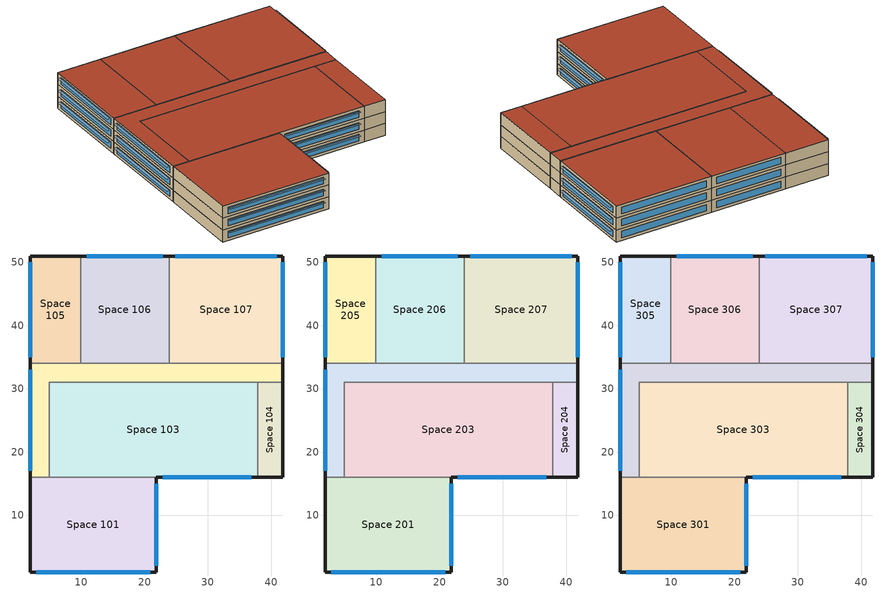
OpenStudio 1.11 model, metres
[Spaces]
Space 101
 floor ground: 21.87,16.01 21.87,1.01 1.87,1.01 1.87,16.01 z0
 wall outside: 1.87,16.01 1.87,1.01 21.87,1.01 21.87,16.01 z0:2.2
 wall to Space 102: 4.87,16.01 1.87,16.01 z0:2.2
 wall to Space 103: 21.87,16.01 4.87,16.01 z0:2.2
 window: 2.87,1.01 20.87,1.01 / 21.87,2.01 21.87,15.01 z0.5:1.7
Space 102
 floor ground: 41.87,34.01 41.87,31.01 4.87,31.01 4.87,16.01 1.87,16.01 1.87,34.01 z0
 wall outside: 1.87,34.01 1.87,16.01 / 41.87,31.01 41.87,34.01 z0:2.2
 wall to Space 104: 37.87,31.01 41.87,31.01 z0:2.2
 wall to Space 103: 4.87,16.01 4.87,31.01 37.87,31.01 z0:2.2
 wall to Space 105: 9.87,34.01 1.87,34.01 z0:2.2
 wall to Space 106: 23.87,34.01 9.87,34.01 z0:2.2
 wall to Space 107: 41.87,34.01 23.87,34.01 z0:2.2
 window: 1.87,33.01 1.87,17.01 z0.5:1.7
Space 103
 floor ground: 37.87,31.01 37.87,16.01 4.87,16.01 4.87,31.01 z0
 wall outside: 21.87,16.01 37.87,16.01 z0:2.2
 wall to Space 104: 37.87,16.01 37.87,31.01 z0:2.2
 window: 22.87,16.01 36.87,16.01 z0.5:1.7
Space 104
 floor ground: 41.87,31.01 41.87,16.01 37.87,16.01 37.87,31.01 z0
 wall outside: 37.87,16.01 41.87,16.01 41.87,31.01 z0:2.2
Space 105
 floor ground: 9.87,51.01 9.87,34.01 1.87,34.01 1.87,51.01 z0
 wall outside: 9.87,51.01 1.87,51.01 1.87,34.01 z0:2.2
 wall to Space 106: 9.87,34.01 9.87,51.01 z0:2.2
 window: 1.87,50.01 1.87,35.01 z0.5:1.7
Space 106
 floor ground: 23.87,51.01 23.87,34.01 9.87,34.01 9.87,51.01 z0
 wall outside: 23.87,51.01 9.87,51.01 z0:2.2
 wall to Space 107: 23.87,34.01 23.87,51.01 z0:2.2
 window: 22.87,51.01 10.87,51.01 z0.5:1.7
Space 107
 floor ground: 41.87,51.01 41.87,34.01 23.87,34.01 23.87,51.01 z0
 wall outside: 41.87,34.01 41.87,51.01 23.87,51.01 z0:2.2
 window: 40.87,51.01 24.87,51.01 / 41.87,35.01 41.87,50.01 z0.5:1.7
Space 201
 floor to Space 101: 21.87,16.01 21.87,1.01 1.87,1.01 1.87,16.01 z2.2
 wall outside: 1.87,16.01 1.87,1.01 21.87,1.01 21.87,16.01 z2.2:4.4
 wall to Space 202: 4.87,16.01 1.87,16.01 z2.2:4.4
 wall to Space 203: 21.87,16.01 4.87,16.01 z2.2:4.4
 window: 2.87,1.01 20.87,1.01 / 21.87,2.01 21.87,15.01 z2.7:3.9
Space 202
 floor to Space 102: 41.87,34.01 41.87,31.01 4.87,31.01 4.87,16.01 1.87,16.01 1.87,34.01 z2.2
 wall outside: 1.87,34.01 1.87,16.01 / 41.87,31.01 41.87,34.01 z2.2:4.4
 wall to Space 204: 37.87,31.01 41.87,31.01 z2.2:4.4
 wall to Space 203: 4.87,16.01 4.87,31.01 37.87,31.01 z2.2:4.4
 wall to Space 205: 9.87,34.01 1.87,34.01 z2.2:4.4
 wall to Space 206: 23.87,34.01 9.87,34.01 z2.2:4.4
 wall to Space 207: 41.87,34.01 23.87,34.01 z2.2:4.4
 window: 1.87,33.01 1.87,17.01 z2.7:3.9
Space 203
 floor to Space 103: 37.87,31.01 37.87,16.01 4.87,16.01 4.87,31.01 z2.2
 wall outside: 21.87,16.01 37.87,16.01 z2.2:4.4
 wall to Space 204: 37.87,16.01 37.87,31.01 z2.2:4.4
 window: 22.87,16.01 36.87,16.01 z2.7:3.9
Space 204
 floor to Space 104: 41.87,31.01 41.87,16.01 37.87,16.01 37.87,31.01 z2.2
 wall outside: 37.87,16.01 41.87,16.01 41.87,31.01 z2.2:4.4
Space 205
 floor to Space 105: 9.87,51.01 9.87,34.01 1.87,34.01 1.87,51.01 z2.2
 wall outside: 9.87,51.01 1.87,51.01 1.87,34.01 z2.2:4.4
 wall to Space 206: 9.87,34.01 9.87,51.01 z2.2:4.4
 window: 1.87,50.01 1.87,35.01 z2.7:3.9
Space 206
 floor to Space 106: 23.87,51.01 23.87,34.01 9.87,34.01 9.87,51.01 z2.2
 wall outside: 23.87,51.01 9.87,51.01 z2.2:4.4
 wall to Space 207: 23.87,34.01 23.87,51.01 z2.2:4.4
 window: 22.87,51.01 10.87,51.01 z2.7:3.9
Space 207
 floor to Space 107: 41.87,51.01 41.87,34.01 23.87,34.01 23.87,51.01 z2.2
 wall outside: 41.87,34.01 41.87,51.01 23.87,51.01 z2.2:4.4
 window: 41.87,35.01 41.87,50.01 / 40.87,51.01 24.87,51.01 z2.7:3.9
Space 301
 floor to Space 201: 21.87,16.01 21.87,1.01 1.87,1.01 1.87,16.01 z4.4
 wall outside: 1.87,16.01 1.87,1.01 21.87,1.01 21.87,16.01 z4.4:6.6
 wall to Space 302: 4.87,16.01 1.87,16.01 z4.4:6.6
 wall to Space 303: 21.87,16.01 4.87,16.01 z4.4:6.6
 window: 2.87,1.01 20.87,1.01 / 21.87,2.01 21.87,15.01 z4.9:6.1
 roof outside: 1.87,1.01 21.87,1.01 21.87,16.01 1.87,16.01 z6.6
Space 302
 floor to Space 202: 41.87,34.01 41.87,31.01 4.87,31.01 4.87,16.01 1.87,16.01 1.87,34.01 z4.4
 wall outside: 1.87,34.01 1.87,16.01 / 41.87,31.01 41.87,34.01 z4.4:6.6
 wall to Space 304: 37.87,31.01 41.87,31.01 z4.4:6.6
 wall to Space 303: 4.87,16.01 4.87,31.01 37.87,31.01 z4.4:6.6
 wall to Space 305: 9.87,34.01 1.87,34.01 z4.4:6.6
 wall to Space 306: 23.87,34.01 9.87,34.01 z4.4:6.6
 wall to Space 307: 41.87,34.01 23.87,34.01 z4.4:6.6
 window: 1.87,33.01 1.87,17.01 z4.9:6.1
 roof outside: 4.87,16.01 4.87,31.01 41.87,31.01 41.87,34.01 1.87,34.01 1.87,16.01 z6.6
Space 303
 floor to Space 203: 37.87,31.01 37.87,16.01 4.87,16.01 4.87,31.01 z4.4
 wall outside: 21.87,16.01 37.87,16.01 z4.4:6.6
 wall to Space 304: 37.87,16.01 37.87,31.01 z4.4:6.6
 window: 22.87,16.01 36.87,16.01 z4.9:6.1
 roof outside: 4.87,16.01 37.87,16.01 37.87,31.01 4.87,31.01 z6.6
Space 304
 floor to Space 204: 41.87,31.01 41.87,16.01 37.87,16.01 37.87,31.01 z4.4
 wall outside: 37.87,16.01 41.87,16.01 41.87,31.01 z4.4:6.6
 roof outside: 41.87,16.01 41.87,31.01 37.87,31.01 37.87,16.01 z6.6
Space 305
 floor to Space 205: 9.87,51.01 9.87,34.01 1.87,34.01 1.87,51.01 z4.4
 wall outside: 9.87,51.01 1.87,51.01 1.87,34.01 z4.4:6.6
 wall to Space 306: 9.87,34.01 9.87,51.01 z4.4:6.6
 window: 1.87,50.01 1.87,35.01 z4.9:6.1
 roof outside: 9.87,34.01 9.87,51.01 1.87,51.01 1.87,34.01 z6.6
Space 306
 floor to Space 206: 23.87,51.01 23.87,34.01 9.87,34.01 9.87,51.01 z4.4
 wall outside: 23.87,51.01 9.87,51.01 z4.4:6.6
 wall to Space 307: 23.87,34.01 23.87,51.01 z4.4:6.6
 window: 22.87,51.01 10.87,51.01 z4.9:6.1
 roof outside: 23.87,34.01 23.87,51.01 9.87,51.01 9.87,34.01 z6.6
Space 307
 floor to Space 207: 41.87,51.01 41.87,34.01 23.87,34.01 23.87,51.01 z4.4
 wall outside: 41.87,34.01 41.87,51.01 23.87,51.01 z4.4:6.6
 window: 41.87,35.01 41.87,50.01 / 40.87,51.01 24.87,51.01 z4.9:6.1
 roof outside: 41.87,34.01 41.87,51.01 23.87,51.01 23.87,34.01 z6.6
shading: 42.47,35.01 42.47,50.01 41.87,50.01 41.87,35.01 z3.9; 20.87,0.41 20.87,1.01 2.87,1.01 2.87,0.41 z6.1; 42.47,35.01 42.47,50.01 41.87,50.01 41.87,35.01 z6.1; 1.87,17.01 1.87,33.01 1.27,33.01 1.27,17.01 z3.9; 42.47,35.01 42.47,50.01 41.87,50.01 41.87,35.01 z1.7; 36.87,15.41 36.87,16.01 22.87,16.01 22.87,15.41 z3.9; 1.87,17.01 1.87,33.01 1.27,33.01 1.27,17.01 z6.1; 1.87,35.01 1.87,50.01 1.27,50.01 1.27,35.01 z3.9; 36.87,15.41 36.87,16.01 22.87,16.01 22.87,15.41 z6.1; 22.47,2.01 22.47,15.01 21.87,15.01 21.87,2.01 z6.1; 1.87,17.01 1.87,33.01 1.27,33.01 1.27,17.01 z1.7; 22.47,2.01 22.47,15.01 21.87,15.01 21.87,2.01 z1.7; 1.87,35.01 1.87,50.01 1.27,50.01 1.27,35.01 z6.1; 20.87,0.41 20.87,1.01 2.87,1.01 2.87,0.41 z1.7; 36.87,15.41 36.87,16.01 22.87,16.01 22.87,15.41 z1.7; 20.87,0.41 20.87,1.01 2.87,1.01 2.87,0.41 z3.9; 22.47,2.01 22.47,15.01 21.87,15.01 21.87,2.01 z3.9; 1.87,35.01 1.87,50.01 1.27,50.01 1.27,35.01 z1.7
[Building]
Building 1: Space Type=189.1-2009 - Office - OpenOffice - CZ4-8; Default Construction Set=189.1-2009 - CZ5 - Office
[Site]
STUTTGART: Latitude {deg}=48.68; Longitude {deg}=9.22; Time Zone {hr}=1; Elevation {m}=419
[ClimateZones]
Climate Zone Institution Name 1=ASHRAE; Climate Zone Document Name 1=ANSI/ASHRAE Standard 169; Climate Zone Document Year 1=2006; Climate Zone Institution Name 2=CEC; Climate Zone Document Name 2=California Climate Zone Descriptions; Climate Zone Document Year 2=1995
[SizingPeriod:DesignDay] Barometric Pressure {Pa}=96392; Wind Direction {deg}=90; Sky Clearness=0; Rain Indicator=0; Snow Indicator=0; Day of Month=21; Daylight Saving Time Indicator=0; Dry-Bulb Temperature Range Modifier Type=DefaultMultipliers
Name | Maximum Dry-Bulb Temperature {C} | Daily Dry-Bulb Temperature Range {deltaC} | Humidity Indicating Conditions at Maximum Dry-Bulb | Wind Speed {m/s} | Month | Day Type | Humidity Indicating Type | Solar Model Indicator | ASHRAE Taub | ASHRAE Taud
STUTTGART Ann Clg .4% Condns Enth=>MDB | 27.7 | 10.6 | 58900 | 3.2 | 7 | SummerDesignDay | Enthalpy | ASHRAETau | 0.441 | 2.028
STUTTGART Ann Clg .4% Condns DB=>MWB | 29.3 | 10.6 | 18.9 | 3.2 | 7 | SummerDesignDay | Wetbulb | ASHRAETau | 0.441 | 2.028
STUTTGART Ann Htg Wind 99.6% Condns WS=>MCDB | 5.7 | 0 | 5.7 | 11.5 | 1 | WinterDesignDay | Wetbulb | ASHRAEClearSky
STUTTGART Ann Clg .4% Condns WB=>MDB | 27.4 | 10.6 | 20 | 3.2 | 7 | SummerDesignDay | Wetbulb | ASHRAETau | 0.441 | 2.028
STUTTGART Ann Hum_n 99.6% Condns DP=>MCDB | -12.4 | 0 | -14.8 | 1.7 | 1 | WinterDesignDay | Dewpoint | ASHRAEClearSky
STUTTGART Ann Htg 99.6% Condns DB | -12.7 | 0 | -12.7 | 1.7 | 1 | WinterDesignDay | Wetbulb | ASHRAEClearSky
STUTTGART Ann Clg .4% Condns DP=>MDB | 23.1 | 10.6 | 17.4 | 3.2 | 7 | SummerDesignDay | Dewpoint | ASHRAETau | 0.441 | 2.028
[DefaultConstructionSet] Interior Partition Construction=Interior Partition
Name | Default Exterior Surface Constructions | Default Interior Surface Constructions | Default Ground Contact Surface Constructions | Default Exterior SubSurface Constructions | Default Interior SubSurface Constructions
189.1-2009 - CZ1 - Office | Default Surface Constructions 1 | Default Surface Constructions 2 | Default Surface Constructions 3 | Default Sub Surface Constructions 1 | Default Sub Surface Constructions 2
189.1-2009 - CZ5 - Office | Default Surface Constructions 13 | Default Surface Constructions 14 | Default Surface Constructions 15 | Default Sub Surface Constructions 9 | Default Sub Surface Constructions 10
[DefaultSurfaceConstructions]
Name | Floor Construction | Wall Construction | Roof Ceiling Construction
Default Surface Constructions 1 | ExtSlabCarpet 4in ClimateZone 1-8 | ASHRAE 189.1-2009 ExtWall Mass ClimateZone 1 | ASHRAE 189.1-2009 ExtRoof IEAD ClimateZone 1
Default Surface Constructions 2; Default Surface Constructions 14 | Interior Floor | Interior Wall | Interior Ceiling
Default Surface Constructions 3; Default Surface Constructions 15 | ExtSlabCarpet 4in ClimateZone 1-8 | ExtSlabCarpet 4in ClimateZone 1-8 | ExtSlabCarpet 4in ClimateZone 1-8
Default Surface Constructions 13 | ExtSlabCarpet 4in ClimateZone 1-8 | ASHRAE 189.1-2009 ExtWall Mass ClimateZone 5 | ASHRAE 189.1-2009 ExtRoof IEAD ClimateZone 2-5
[Construction]
ExtSlabCarpet 4in ClimateZone 1-8: MAT-CC05 4 HW CONCRETE, CP02 CARPET PAD
ASHRAE 189.1-2009 ExtWall Mass ClimateZone 1: 1IN Stucco, 8IN Concrete HW, Wall Insulation [31], 1/2IN Gypsum
ASHRAE 189.1-2009 ExtRoof IEAD ClimateZone 1: Roof Membrane, Roof Insulation [18], Metal Decking
Interior Floor: F16 Acoustic tile, F05 Ceiling air space resistance, M11 100mm lightweight concrete
Interior Wall: G01a 19mm gypsum board, F04 Wall air space resistance, G01a 19mm gypsum board
Interior Ceiling: M11 100mm lightweight concrete, F05 Ceiling air space resistance, F16 Acoustic tile
ASHRAE 189.1-2009 ExtWindow ClimateZone 1: Theoretical Glass [167]
Exterior Door: F08 Metal surface, I01 25mm insulation board
Interior Window: Clear 3mm
Interior Door; Interior Partition: G05 25mm wood
ASHRAE 189.1-2009 ExtRoof IEAD ClimateZone 2-5: Roof Membrane, Roof Insulation [21], Metal Decking
ASHRAE 189.1-2009 ExtWindow ClimateZone 4-5: Theoretical Glass [207]
ASHRAE 189.1-2009 ExtWall Mass ClimateZone 5: 1IN Stucco, 8IN Concrete HW, Wall Insulation [40], 1/2IN Gypsum
[Material] Thermal Absorptance=0.9
Name | Roughness | Thickness {m} | Conductivity {W/m-K} | Density {kg/m3} | Specific Heat {J/kg-K} | Solar Absorptance | Visible Absorptance
MAT-CC05 4 HW CONCRETE | Rough | 0.1016 | 1.311 | 2240 | 836.8 | 0.85 | 0.85
1IN Stucco | Smooth | 0.0253 | 0.6918 | 1858 | 837 | 0.92 | 0.92
8IN Concrete HW | MediumRough | 0.2033 | 1.7296 | 2243 | 837 | 0.65 | 0.65
Wall Insulation [31] | MediumRough | 0.0337 | 0.0432 | 91 | 837 | 0.5 | 0.5
1/2IN Gypsum | Smooth | 0.0127 | 0.16 | 784.9 | 830 | 0.4 | 0.4
Roof Membrane | VeryRough | 0.0095 | 0.16 | 1121.29 | 1460 | 0.7 | 0.7
Roof Insulation [18] | MediumRough | 0.1693 | 0.049 | 265 | 836.8 | 0.7 | 0.7
Metal Decking | MediumSmooth | 0.0015 | 45.006 | 7680 | 418.4 | 0.6 | 0.6
F16 Acoustic tile | MediumSmooth | 0.0191 | 0.06 | 368 | 590 | 0.3 | 0.3
M11 100mm lightweight concrete | MediumRough | 0.1016 | 0.53 | 1280 | 840 | 0.5 | 0.5
G01a 19mm gypsum board | MediumSmooth | 0.019 | 0.16 | 800 | 1090 | 0.4 | 0.4
F08 Metal surface | Smooth | 0.0008 | 45.28 | 7824 | 500 | 0.7 | 0.7
I01 25mm insulation board | MediumRough | 0.0254 | 0.03 | 43 | 1210 | 0.6 | 0.6
G05 25mm wood | MediumSmooth | 0.0254 | 0.15 | 608 | 1630 | 0.5 | 0.5
Roof Insulation [21] | MediumRough | 0.2105 | 0.049 | 265 | 836.8 | 0.7 | 0.7
Wall Insulation [40] | MediumRough | 0.0794 | 0.0432 | 91 | 837 | 0.5 | 0.5
[Material:NoMass]
CP02 CARPET PAD: Roughness=Smooth; Thermal Resistance {m2-K/W}=0.1; Thermal Absorptance=0.9; Solar Absorptance=0.8; Visible Absorptance=0.8
[Material:AirGap]
Name | Thermal Resistance {m2-K/W}
F05 Ceiling air space resistance | 0.18
F04 Wall air space resistance | 0.15
[DefaultSubSurfaceConstructions]
Name | Fixed Window Construction | Operable Window Construction | Door Construction | Tubular Daylight Dome Construction | Tubular Daylight Diffuser Construction
Default Sub Surface Constructions 1 | ASHRAE 189.1-2009 ExtWindow ClimateZone 1 | ASHRAE 189.1-2009 ExtWindow ClimateZone 1 | Exterior Door | Interior Window | Interior Window
Default Sub Surface Constructions 2; Default Sub Surface Constructions 10 | Interior Window | Interior Window | Interior Door
Default Sub Surface Constructions 9 | ASHRAE 189.1-2009 ExtWindow ClimateZone 4-5 | ASHRAE 189.1-2009 ExtWindow ClimateZone 4-5 | Exterior Door | Interior Window | Interior Window
[WindowMaterial:Glazing] Optical Data Type=SpectralAverage; Thickness {m}=0.003; Back Side Solar Reflectance at Normal Incidence=0; Back Side Visible Reflectance at Normal Incidence=0; Infrared Transmittance at Normal Incidence=0; Dirt Correction Factor for Solar and Visible Transmittance=1; Solar Diffusing=No
Name | Solar Transmittance at Normal Incidence | Front Side Solar Reflectance at Normal Incidence | Visible Transmittance at Normal Incidence | Front Side Visible Reflectance at Normal Incidence | Front Side Infrared Hemispherical Emissivity | Back Side Infrared Hemispherical Emissivity | Conductivity {W/m-K}
Theoretical Glass [167] | 0.2374 | 0.7126 | 0.2512 | 0.6988 | 0.985 | 0.985 | 2.1073
Clear 3mm | 0.837 | 0.075 | 0.898 | 0.081 | 0.84 | 0.84 | 0.9
Theoretical Glass [207] | 0.3311 | 0.6189 | 0.44 | 0.51 | 0.9 | 0.9 | 0.0133
[SpaceType] Standards Building Type=Office
Name | Default Schedule Set | Design Specification Outdoor Air Object | Standards Space Type
189.1-2009 - Office - ClosedOffice - CZ1-3 | 189.1-2009 - Office - ClosedOffice - CZ1-3 Schedule Set | 189.1-2009 - Office - ClosedOffice - CZ1-3 Ventilation | ClosedOffice
189.1-2009 - Office - Corridor - CZ1-3 | 189.1-2009 - Office - Corridor - CZ1-3 Schedule Set | 189.1-2009 - Office - Corridor - CZ1-3 Ventilation | Corridor
189.1-2009 - Office - PrintRoom - CZ1-3 | 189.1-2009 - Office - PrintRoom - CZ1-3 Schedule Set | 189.1-2009 - Office - PrintRoom - CZ1-3 Ventilation | PrintRoom
189.1-2009 - Office - Restroom - CZ1-3 | 189.1-2009 - Office - Restroom - CZ1-3 Schedule Set | 189.1-2009 - Office - Restroom - CZ1-3 Ventilation | Restroom
189.1-2009 - Office - Stair - CZ1-3 | 189.1-2009 - Office - Stair - CZ1-3 Schedule Set | 189.1-2009 - Office - Stair - CZ1-3 Ventilation | Stair
189.1-2009 - Office - OpenOffice - CZ4-8 | 189.1-2009 - Office - Stair - CZ1-3 Schedule Set | 189.1-2009 - Office - OpenOffice - CZ4-8 Ventilation | OpenOffice
[DefaultScheduleSet] Lighting Schedule=Office Bldg Light; Infiltration Schedule=Office Infil Quarter On
Name | Number of People Schedule | People Activity Level Schedule | Electric Equipment Schedule
189.1-2009 - Office - ClosedOffice - CZ1-3 Schedule Set; 189.1-2009 - Office - Corridor - CZ1-3 Schedule Set | Office Work Occ | Office Activity | Office Bldg Equip
189.1-2009 - Office - PrintRoom - CZ1-3 Schedule Set; 189.1-2009 - Office - Restroom - CZ1-3 Schedule Set | Office Misc Occ | Office Activity | Office Bldg Equip
189.1-2009 - Office - Stair - CZ1-3 Schedule Set
[Lights:Definition] Design Level Calculation Method=Watts/Area
Name | Watts per Space Floor Area {W/m2}
189.1-2009 - Office - ClosedOffice - CZ1-3 Lights Definition; 189.1-2009 - Office - PrintRoom - CZ1-3 Lights Definition; 189.1-2009 - Office - OpenOffice - CZ4-8 Lights Definition | 10.6563
189.1-2009 - Office - Corridor - CZ1-3 Lights Definition | 4.84376
189.1-2009 - Office - Restroom - CZ1-3 Lights Definition | 8.71877
189.1-2009 - Office - Stair - CZ1-3 Lights Definition | 5.81251
[Lights]
Name | Lights Definition | Space or SpaceType
189.1-2009 - Office - ClosedOffice - CZ1-3 Lights | 189.1-2009 - Office - ClosedOffice - CZ1-3 Lights Definition | 189.1-2009 - Office - ClosedOffice - CZ1-3
189.1-2009 - Office - Corridor - CZ1-3 Lights | 189.1-2009 - Office - Corridor - CZ1-3 Lights Definition | 189.1-2009 - Office - Corridor - CZ1-3
189.1-2009 - Office - PrintRoom - CZ1-3 Lights | 189.1-2009 - Office - PrintRoom - CZ1-3 Lights Definition | 189.1-2009 - Office - PrintRoom - CZ1-3
189.1-2009 - Office - Restroom - CZ1-3 Lights | 189.1-2009 - Office - Restroom - CZ1-3 Lights Definition | 189.1-2009 - Office - Restroom - CZ1-3
189.1-2009 - Office - Stair - CZ1-3 Lights | 189.1-2009 - Office - Stair - CZ1-3 Lights Definition | 189.1-2009 - Office - Stair - CZ1-3
189.1-2009 - Office - OpenOffice - CZ4-8 Lights | 189.1-2009 - Office - OpenOffice - CZ4-8 Lights Definition | 189.1-2009 - Office - OpenOffice - CZ4-8
[DesignSpecification:OutdoorAir] Outdoor Air Method=Sum
Name | Outdoor Air Flow per Person {m3/s-person} | Outdoor Air Flow per Floor Area {m3/s-m2}
189.1-2009 - Office - ClosedOffice - CZ1-3 Ventilation; 189.1-2009 - Office - OpenOffice - CZ4-8 Ventilation | 0.00943895
189.1-2009 - Office - Corridor - CZ1-3 Ventilation; 189.1-2009 - Office - PrintRoom - CZ1-3 Ventilation; 189.1-2009 - Office - Stair - CZ1-3 Ventilation |  | 0.000254
189.1-2009 - Office - Restroom - CZ1-3 Ventilation |  | 0.0048768
[People:Definition] Number of People Calculation Method=People/Area; Fraction Radiant=0.3
Name | People per Space Floor Area {person/m2}
189.1-2009 - Office - ClosedOffice - CZ1-3 People Definition | 0.0511286
189.1-2009 - Office - Corridor - CZ1-3 People Definition | 0.0107639
189.1-2009 - Office - PrintRoom - CZ1-3 People Definition; 189.1-2009 - Office - Restroom - CZ1-3 People Definition | 0.107639
189.1-2009 - Office - OpenOffice - CZ4-8 People Definition | 0.0565105
[People]
Name | People Definition | Space or SpaceType
189.1-2009 - Office - ClosedOffice - CZ1-3 People | 189.1-2009 - Office - ClosedOffice - CZ1-3 People Definition | 189.1-2009 - Office - ClosedOffice - CZ1-3
189.1-2009 - Office - Corridor - CZ1-3 People | 189.1-2009 - Office - Corridor - CZ1-3 People Definition | 189.1-2009 - Office - Corridor - CZ1-3
189.1-2009 - Office - PrintRoom - CZ1-3 People | 189.1-2009 - Office - PrintRoom - CZ1-3 People Definition | 189.1-2009 - Office - PrintRoom - CZ1-3
189.1-2009 - Office - Restroom - CZ1-3 People | 189.1-2009 - Office - Restroom - CZ1-3 People Definition | 189.1-2009 - Office - Restroom - CZ1-3
189.1-2009 - Office - OpenOffice - CZ4-8 People | 189.1-2009 - Office - OpenOffice - CZ4-8 People Definition | 189.1-2009 - Office - OpenOffice - CZ4-8
[SpaceInfiltration:DesignFlowRate] Design Flow Rate Calculation Method=Flow/ExteriorArea
Name | Space or SpaceType | Flow per Exterior Surface Area {m3/s-m2}
189.1-2009 - Office - ClosedOffice - CZ1-3 Infiltration | 189.1-2009 - Office - ClosedOffice - CZ1-3 | 0.00030226
189.1-2009 - Office - Corridor - CZ1-3 Infiltration | 189.1-2009 - Office - Corridor - CZ1-3 | 0.00030226
189.1-2009 - Office - PrintRoom - CZ1-3 Infiltration | 189.1-2009 - Office - PrintRoom - CZ1-3 | 0.00030226
189.1-2009 - Office - Restroom - CZ1-3 Infiltration | 189.1-2009 - Office - Restroom - CZ1-3 | 0.00030226
189.1-2009 - Office - Stair - CZ1-3 Infiltration | 189.1-2009 - Office - Stair - CZ1-3 | 0.00030226
189.1-2009 - Office - OpenOffice - CZ4-8 Infiltration | 189.1-2009 - Office - OpenOffice - CZ4-8 | 0.000226568
[ElectricEquipment:Definition] Design Level Calculation Method=Watts/Area
Name | Watts per Space Floor Area {W/m2}
189.1-2009 - Office - ClosedOffice - CZ1-3 Electric Equipment Definition | 6.8889
189.1-2009 - Office - Corridor - CZ1-3 Electric Equipment Definition | 1.72223
189.1-2009 - Office - PrintRoom - CZ1-3 Electric Equipment Definition | 30.0313
189.1-2009 - Office - Restroom - CZ1-3 Electric Equipment Definition | 0.753474
189.1-2009 - Office - OpenOffice - CZ4-8 Electric Equipment Definition | 7.64238
[ElectricEquipment]
Name | Electric Equipment Definition | Space or SpaceType
189.1-2009 - Office - ClosedOffice - CZ1-3 Electric Equipment | 189.1-2009 - Office - ClosedOffice - CZ1-3 Electric Equipment Definition | 189.1-2009 - Office - ClosedOffice - CZ1-3
189.1-2009 - Office - Corridor - CZ1-3 Electric Equipment | 189.1-2009 - Office - Corridor - CZ1-3 Electric Equipment Definition | 189.1-2009 - Office - Corridor - CZ1-3
189.1-2009 - Office - PrintRoom - CZ1-3 Electric Equipment | 189.1-2009 - Office - PrintRoom - CZ1-3 Electric Equipment Definition | 189.1-2009 - Office - PrintRoom - CZ1-3
189.1-2009 - Office - Restroom - CZ1-3 Electric Equipment | 189.1-2009 - Office - Restroom - CZ1-3 Electric Equipment Definition | 189.1-2009 - Office - Restroom - CZ1-3
189.1-2009 - Office - OpenOffice - CZ4-8 Electric Equipment | 189.1-2009 - Office - OpenOffice - CZ4-8 Electric Equipment Definition | 189.1-2009 - Office - OpenOffice - CZ4-8
[ThermostatSetpoint:DualSetpoint] Heating Setpoint Temperature Schedule=Medium Office HtgSetp; Cooling Setpoint Temperature Schedule=Medium Office ClgSetp
Thermal Zone 2 Thermostat; Thermal Zone 3 Thermostat; Thermal Zone 4 Thermostat; Thermal Zone 5 Thermostat; Thermal Zone 6 Thermostat; Thermal Zone 7 Thermostat; Thermal Zone 8 Thermostat; Thermal Zone 9 Thermostat; Thermal Zone 10 Thermostat; Thermal Zone 11 Thermostat; Thermal Zone 12 Thermostat; Thermal Zone 13 Thermostat; Thermal Zone 14 Thermostat; Thermal Zone 15 Thermostat; Thermal Zone 1 Thermostat
[BuildingStory] Nominal Floor to Floor Height {m}=2.2
Name | Nominal Z Coordinate {m}
Building Story 1 | 0
Building Story 2 | 2.2
Building Story 3 | 4.4
[Space] Default Construction Set=189.1-2009 - CZ1 - Office
Name | Space Type | Building Story | Thermal Zone
Space 101; Space 103; Space 106 | 189.1-2009 - Office - ClosedOffice - CZ1-3 | Building Story 1 | Thermal Zone 7
Space 102 | 189.1-2009 - Office - Corridor - CZ1-3 | Building Story 1 | Thermal Zone 4
Space 104 | 189.1-2009 - Office - Stair - CZ1-3 | Building Story 1 | Thermal Zone 1
Space 105 | 189.1-2009 - Office - PrintRoom - CZ1-3 | Building Story 1 | Thermal Zone 13
Space 107 | 189.1-2009 - Office - Restroom - CZ1-3 | Building Story 1 | Thermal Zone 10
Space 201; Space 203; Space 206 | 189.1-2009 - Office - ClosedOffice - CZ1-3 | Building Story 2 | Thermal Zone 8
Space 202 | 189.1-2009 - Office - Corridor - CZ1-3 | Building Story 2 | Thermal Zone 5
Space 204 | 189.1-2009 - Office - Stair - CZ1-3 | Building Story 2 | Thermal Zone 2
Space 205 | 189.1-2009 - Office - PrintRoom - CZ1-3 | Building Story 2 | Thermal Zone 14
Space 207 | 189.1-2009 - Office - Restroom - CZ1-3 | Building Story 2 | Thermal Zone 11
Space 301; Space 303; Space 306 | 189.1-2009 - Office - ClosedOffice - CZ1-3 | Building Story 3 | Thermal Zone 9
Space 302 | 189.1-2009 - Office - Corridor - CZ1-3 | Building Story 3 | Thermal Zone 6
Space 304 | 189.1-2009 - Office - Stair - CZ1-3 | Building Story 3 | Thermal Zone 3
Space 305 | 189.1-2009 - Office - PrintRoom - CZ1-3 | Building Story 3 | Thermal Zone 15
Space 307 | 189.1-2009 - Office - Restroom - CZ1-3 | Building Story 3 | Thermal Zone 12
[ThermalZone] Use Ideal Air Loads=Yes
Name | Thermostat
Thermal Zone 1 | Thermal Zone 1 Thermostat
Thermal Zone 2 | Thermal Zone 2 Thermostat
Thermal Zone 3 | Thermal Zone 3 Thermostat
Thermal Zone 4 | Thermal Zone 4 Thermostat
Thermal Zone 5 | Thermal Zone 5 Thermostat
Thermal Zone 6 | Thermal Zone 6 Thermostat
Thermal Zone 7 | Thermal Zone 7 Thermostat
Thermal Zone 8 | Thermal Zone 8 Thermostat
Thermal Zone 9 | Thermal Zone 9 Thermostat
Thermal Zone 10 | Thermal Zone 10 Thermostat
Thermal Zone 11 | Thermal Zone 11 Thermostat
Thermal Zone 12 | Thermal Zone 12 Thermostat
Thermal Zone 13 | Thermal Zone 13 Thermostat
Thermal Zone 14 | Thermal Zone 14 Thermostat
Thermal Zone 15 | Thermal Zone 15 Thermostat
[Sizing:Zone] Zone Cooling Design Supply Air Temperature Input Method=SupplyAirTemperature; Zone Cooling Design Supply Air Temperature {C}=14; Zone Cooling Design Supply Air Temperature Difference {deltaC}=11.11; Zone Heating Design Supply Air Temperature Input Method=SupplyAirTemperature; Zone Heating Design Supply Air Temperature {C}=40; Zone Heating Design Supply Air Temperature Difference {deltaC}=11.11; Zone Cooling Design Supply Air Humidity Ratio {kg-H2O/kg-air}=0.0085; Zone Heating Design Supply Air Humidity Ratio {kg-H2O/kg-air}=0.008; Cooling Design Air Flow Method=DesignDay; Heating Design Air Flow Method=DesignDay; Account for Dedicated Outdoor Air System=No; Dedicated Outdoor Air System Control Strategy=NeutralSupplyAir; Dedicated Outdoor Air Low Setpoint Temperature for Design {C}=autosize; Dedicated Outdoor Air High Setpoint Temperature for Design {C}=autosize
Thermal Zone 1; Thermal Zone 2; Thermal Zone 3; Thermal Zone 4; Thermal Zone 5; Thermal Zone 6; Thermal Zone 7; Thermal Zone 8; Thermal Zone 9; Thermal Zone 10; Thermal Zone 11; Thermal Zone 12; Thermal Zone 13; Thermal Zone 14; Thermal Zone 15
[Schedule:Ruleset]
Name | Default Day Schedule | Summer Design Day Schedule | Winter Design Day Schedule
Office Bldg Light | Office Bldg Light Default Schedule | Office Bldg Light Summer Design Day | Office Bldg Light Winter Design Day
Office Misc Occ | Office Bldg Occ Default Schedule 1 | Office Bldg Occ Summer Design Day 1 | Office Bldg Occ Winter Design Day 1
Office Activity | Office Activity Default Schedule | Office Activity Summer Design Day | Office Activity Winter Design Day
Office Infil Quarter On | Office Infil Quarter On Default Schedule | Office Infil Quarter On Summer Design Day | Office Infil Quarter On Winter Design Day
Office Bldg Equip | Office Bldg Equip Default Schedule | Office Bldg Equip Summer Design Day | Office Bldg Equip Winter Design Day
Medium Office HtgSetp | Medium Office HtgSetp Default Schedule | Medium Office HtgSetp Summer Design Day | Medium Office HtgSetp Winter Design Day
Medium Office ClgSetp | Medium Office ClgSetp Default Schedule | Medium Office ClgSetp Summer Design Day | Medium Office ClgSetp Winter Design Day
Office Work Occ | Office Bldg Occ Default Schedule | Office Bldg Occ Summer Design Day | Office Bldg Occ Winter Design Day
[Schedule:Day]
Office Bldg Light Default Schedule: 5, 0, 0.05, 7, 0, 0.1, 8, 0, 0.3, 17, 0, 0.9, 18, 0, 0.7, 20, 0, 0.5, 22, 0, 0.3, 23, 0, 0.1, 24, 0, 0.05
Office Bldg Light Summer Design Day; Office Infil Quarter On Rule 1 Day Schedule; Office Bldg Equip Summer Design Day: 24, 0, 1
Office Bldg Light Winter Design Day; Office Bldg Occ Winter Design Day 1; Office Bldg Occ Rule 1 Day Schedule 1; Office Bldg Equip Winter Design Day; Office Bldg Occ Winter Design Day; Office Bldg Occ Rule 1 Day Schedule: 24, 0, 0
Office Bldg Light Rule 1 Day Schedule: 24, 0, 0.05
Office Bldg Light Rule 2 Day Schedule: 6, 0, 0.05, 8, 0, 0.1, 14, 0, 0.5, 17, 0, 0.15, 24, 0, 0.05
Office Bldg Occ Default Schedule 1: 6, 0, 0, 7, 0, 0.1, 8, 0, 0.2, 20, 0, 0.4, 22, 0, 0.1, 24, 0, 0.05
Office Bldg Occ Summer Design Day 1; Office Bldg Occ Summer Design Day: 6, 0, 0, 22, 0, 1, 24, 0, 0.05
Office Bldg Occ Rule 2 Day Schedule 1: 6, 0, 0, 8, 0, 0.1, 14, 0, 0.25, 17, 0, 0.1, 24, 0, 0
Office Activity Default Schedule; Office Activity Summer Design Day; Office Activity Winter Design Day: 24, 0, 132
Office Infil Quarter On Default Schedule; Office Infil Quarter On Summer Design Day: 6, 0, 1, 22, 0, 0.25, 24, 0, 1
Office Infil Quarter On Winter Design Day; Office Infil Quarter On Rule 2 Day Schedule: 6, 0, 1, 18, 0, 0.25, 24, 0, 1
Office Bldg Equip Default Schedule: 8, 0, 0.4, 12, 0, 0.9, 13, 0, 0.8, 17, 0, 0.9, 18, 0, 0.8, 20, 0, 0.6, 22, 0, 0.5, 24, 0, 0.4
Office Bldg Equip Rule 1 Day Schedule: 24, 0, 0.3
Office Bldg Equip Rule 2 Day Schedule: 6, 0, 0.3, 8, 0, 0.4, 14, 0, 0.5, 17, 0, 0.35, 24, 0, 0.3
Medium Office HtgSetp Default Schedule: 6, 0, 15.6, 22, 0, 21, 24, 0, 15.6
Medium Office HtgSetp Summer Design Day; Medium Office HtgSetp Rule 1 Day Schedule: 24, 0, 15.6
Medium Office HtgSetp Winter Design Day: 24, 0, 21
Medium Office HtgSetp Rule 2 Day Schedule: 6, 0, 15.6, 18, 0, 21, 24, 0, 15.6
Medium Office ClgSetp Default Schedule; Medium Office ClgSetp Summer Design Day: 6, 0, 26.7, 22, 0, 24, 24, 0, 26.7
Medium Office ClgSetp Winter Design Day; Medium Office ClgSetp Rule 1 Day Schedule: 24, 0, 26.7
Medium Office ClgSetp Rule 2 Day Schedule: 6, 0, 26.7, 18, 0, 24, 24, 0, 26.7
Office Bldg Occ Default Schedule: 6, 0, 0, 7, 0, 0.1, 8, 0, 0.2, 12, 0, 0.85, 13, 0, 0.5, 17, 0, 0.85, 18, 0, 0.7, 20, 0, 0.4, 22, 0, 0.1, 24, 0, 0.05
Office Bldg Occ Rule 2 Day Schedule: 6, 0, 0, 8, 0, 0.1, 14, 0, 0.4, 17, 0, 0.1, 24, 0, 0
[Schedule:Rule] Apply Monday=No; Apply Tuesday=No; Apply Wednesday=No; Apply Thursday=No; Apply Friday=No; Date Specification Type=DateRange; Start Month=1; Start Day=1; End Month=12; End Day=31
Name | Schedule Ruleset | Rule Order | Day Schedule | Apply Sunday | Apply Saturday
Office Bldg Light Rule 1 | Office Bldg Light | 0 | Office Bldg Light Rule 1 Day Schedule | Yes | No
Office Bldg Light Rule 2 | Office Bldg Light | 1 | Office Bldg Light Rule 2 Day Schedule | No | Yes
Office Misc Occ Rule 1 | Office Misc Occ | 0 | Office Bldg Occ Rule 1 Day Schedule 1 | Yes | No
Office Misc Occ Rule 2 | Office Misc Occ | 1 | Office Bldg Occ Rule 2 Day Schedule 1 | No | Yes
Office Infil Quarter On Rule 1 | Office Infil Quarter On | 0 | Office Infil Quarter On Rule 1 Day Schedule | Yes | No
Office Infil Quarter On Rule 2 | Office Infil Quarter On | 1 | Office Infil Quarter On Rule 2 Day Schedule | No | Yes
Office Bldg Equip Rule 1 | Office Bldg Equip | 0 | Office Bldg Equip Rule 1 Day Schedule | Yes | No
Office Bldg Equip Rule 2 | Office Bldg Equip | 1 | Office Bldg Equip Rule 2 Day Schedule | No | Yes
Medium Office HtgSetp Rule 1 | Medium Office HtgSetp | 0 | Medium Office HtgSetp Rule 1 Day Schedule | Yes | No
Medium Office HtgSetp Rule 2 | Medium Office HtgSetp | 1 | Medium Office HtgSetp Rule 2 Day Schedule | No | Yes
Medium Office ClgSetp Rule 1 | Medium Office ClgSetp | 0 | Medium Office ClgSetp Rule 1 Day Schedule | Yes | No
Medium Office ClgSetp Rule 2 | Medium Office ClgSetp | 1 | Medium Office ClgSetp Rule 2 Day Schedule | No | Yes
Office Work Occ Rule 1 | Office Work Occ | 0 | Office Bldg Occ Rule 1 Day Schedule | Yes | No
Office Work Occ Rule 2 | Office Work Occ | 1 | Office Bldg Occ Rule 2 Day Schedule | No | Yes
